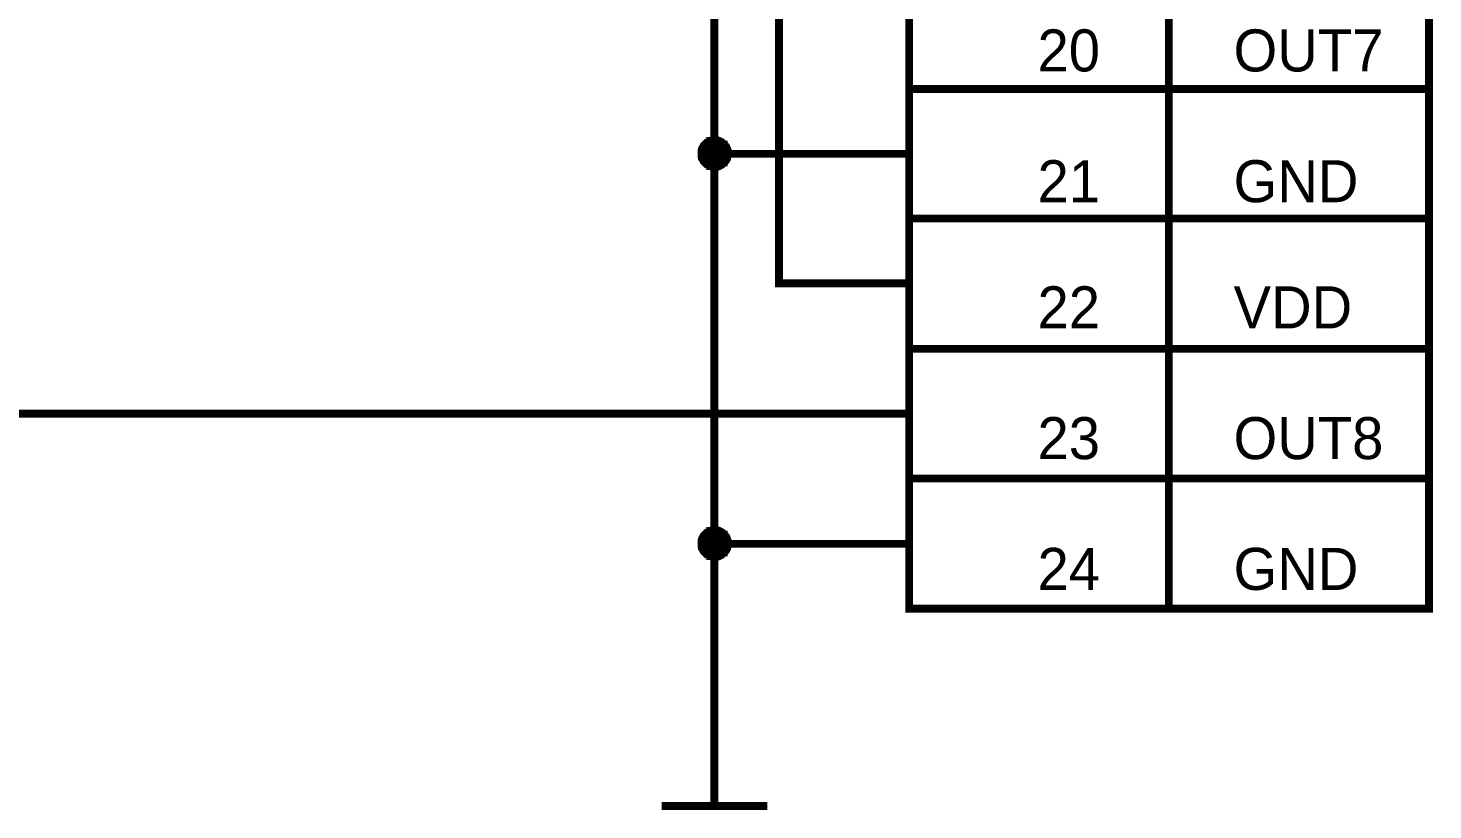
# Model space of a CAD drawing. Header units: millimetres. Extents: x 0 to 841, y 0 to 594.
# Drawn here: x 481.1 to 535.2, y 107.2 to 137.3 of the extents above; entities that cross this region are included whole.
import ezdxf

# ---------------------------------------------------------------- set-up
doc = ezdxf.new("R2010")
doc.units = ezdxf.units.MM
doc.layers.add('Sheet', color=255, linetype='Continuous')

msp = doc.modelspace()

# ---------------------------------------------------------------- linework, layer by layer
at = {"layer": 'Sheet', "const_width": 0.3}
msp.add_lwpolyline([(515.002, 239.999), (535.012, 239.999), (535.012, 114.991), (515.002, 114.991), (515.002, 239.999)], close=True, dxfattribs=at)
at = {"layer": 'Sheet'}
for points, const_width in [([(524.996, 239.999), (524.996, 114.991)], 0.3), ([(405.004, 154.991), (400.018, 154.991), (400.018, 122.492), (512.51, 122.492)], 0.3), ([(512.51, 147.489), (507.502, 147.489), (507.502, 132.487)], 0.3), ([(512.51, 127.501), (509.994, 127.501), (509.994, 142.481)], 0.3), ([(515.002, 134.98), (535.012, 134.98)], 0.3), ([(507.007, 132.487), (507.007, 132.509), (507.007, 132.532), (507.007, 132.576), (507.007, 132.599), (507.03, 132.621), (507.03, 132.644), (507.03, 132.666), (507.052, 132.689), (507.052, 132.711), (507.075, 132.734), (507.075, 132.756), (507.097, 132.779), (507.097, 132.801), (507.12, 132.824), (507.142, 132.846), (507.142, 132.846), (507.165, 132.868), (507.187, 132.891), (507.21, 132.913), (507.232, 132.913), (507.255, 132.936), (507.277, 132.936), (507.299, 132.958), (507.322, 132.958), (507.322, 132.981), (507.367, 132.981), (507.389, 132.981), (507.412, 133.003), (507.434, 133.003), (507.457, 133.003), (507.479, 133.003), (507.502, 133.003)], 0.3), ([(507.007, 132.487), (507.007, 132.509), (507.007, 132.532), (507.007, 132.576), (507.007, 132.599), (507.03, 132.621), (507.03, 132.644), (507.03, 132.666), (507.052, 132.689), (507.052, 132.711), (507.075, 132.734), (507.075, 132.756), (507.097, 132.779), (507.097, 132.801), (507.12, 132.824), (507.142, 132.846), (507.142, 132.846), (507.165, 132.868), (507.187, 132.891), (507.21, 132.913), (507.232, 132.913), (507.255, 132.936), (507.277, 132.936), (507.299, 132.958), (507.322, 132.958), (507.322, 132.981), (507.367, 132.981), (507.389, 132.981), (507.412, 133.003), (507.434, 133.003), (507.457, 133.003), (507.479, 133.003), (507.502, 133.003)], 0.3), ([(507.007, 132.487), (507.007, 132.509), (507.007, 132.532), (507.007, 132.576), (507.007, 132.599), (507.03, 132.621), (507.03, 132.644), (507.03, 132.666), (507.052, 132.689), (507.052, 132.711), (507.075, 132.734), (507.075, 132.756), (507.097, 132.779), (507.097, 132.801), (507.12, 132.824), (507.142, 132.846), (507.142, 132.846), (507.165, 132.868), (507.187, 132.891), (507.21, 132.913), (507.232, 132.913), (507.255, 132.936), (507.277, 132.936), (507.299, 132.958), (507.322, 132.958), (507.322, 132.981), (507.367, 132.981), (507.389, 132.981), (507.412, 133.003), (507.434, 133.003), (507.457, 133.003), (507.479, 133.003), (507.502, 133.003)], 0.3), ([(507.007, 132.487), (507.007, 132.509), (507.007, 132.532), (507.007, 132.576), (507.007, 132.599), (507.03, 132.621), (507.03, 132.644), (507.03, 132.666), (507.052, 132.689), (507.052, 132.711), (507.075, 132.734), (507.075, 132.756), (507.097, 132.779), (507.097, 132.801), (507.12, 132.824), (507.142, 132.846), (507.142, 132.846), (507.165, 132.868), (507.187, 132.891), (507.21, 132.913), (507.232, 132.913), (507.255, 132.936), (507.277, 132.936), (507.299, 132.958), (507.322, 132.958), (507.322, 132.981), (507.367, 132.981), (507.389, 132.981), (507.412, 133.003), (507.434, 133.003), (507.457, 133.003), (507.479, 133.003), (507.502, 133.003)], 0.3), ([(507.007, 132.487), (507.007, 132.509), (507.007, 132.532), (507.007, 132.576), (507.007, 132.599), (507.03, 132.621), (507.03, 132.644), (507.03, 132.666), (507.052, 132.689), (507.052, 132.711), (507.075, 132.734), (507.075, 132.756), (507.097, 132.779), (507.097, 132.801), (507.12, 132.824), (507.142, 132.846), (507.142, 132.846), (507.165, 132.868), (507.187, 132.891), (507.21, 132.913), (507.232, 132.913), (507.255, 132.936), (507.277, 132.936), (507.299, 132.958), (507.322, 132.958), (507.322, 132.981), (507.367, 132.981), (507.389, 132.981), (507.412, 133.003), (507.434, 133.003), (507.457, 133.003), (507.479, 133.003), (507.502, 133.003)], 0.0991), ([(507.007, 132.487), (507.007, 132.509), (507.007, 132.532), (507.007, 132.576), (507.007, 132.599), (507.03, 132.621), (507.03, 132.644), (507.03, 132.666), (507.052, 132.689), (507.052, 132.711), (507.075, 132.734), (507.075, 132.756), (507.097, 132.779), (507.097, 132.801), (507.12, 132.824), (507.142, 132.846), (507.142, 132.846), (507.165, 132.868), (507.187, 132.891), (507.21, 132.913), (507.232, 132.913), (507.255, 132.936), (507.277, 132.936), (507.299, 132.958), (507.322, 132.958), (507.322, 132.981), (507.367, 132.981), (507.389, 132.981), (507.412, 133.003), (507.434, 133.003), (507.457, 133.003), (507.479, 133.003), (507.502, 133.003)], 0.0991), ([(507.007, 132.487), (507.007, 132.509), (507.007, 132.532), (507.007, 132.576), (507.007, 132.599), (507.03, 132.621), (507.03, 132.644), (507.03, 132.666), (507.052, 132.689), (507.052, 132.711), (507.075, 132.734), (507.075, 132.756), (507.097, 132.779), (507.097, 132.801), (507.12, 132.824), (507.142, 132.846), (507.142, 132.846), (507.165, 132.868), (507.187, 132.891), (507.21, 132.913), (507.232, 132.913), (507.255, 132.936), (507.277, 132.936), (507.299, 132.958), (507.322, 132.958), (507.322, 132.981), (507.367, 132.981), (507.389, 132.981), (507.412, 133.003), (507.434, 133.003), (507.457, 133.003), (507.479, 133.003), (507.502, 133.003)], 0.0991), ([(507.007, 132.487), (507.007, 132.509), (507.007, 132.532), (507.007, 132.576), (507.007, 132.599), (507.03, 132.621), (507.03, 132.644), (507.03, 132.666), (507.052, 132.689), (507.052, 132.711), (507.075, 132.734), (507.075, 132.756), (507.097, 132.779), (507.097, 132.801), (507.12, 132.824), (507.142, 132.846), (507.142, 132.846), (507.165, 132.868), (507.187, 132.891), (507.21, 132.913), (507.232, 132.913), (507.255, 132.936), (507.277, 132.936), (507.299, 132.958), (507.322, 132.958), (507.322, 132.981), (507.367, 132.981), (507.389, 132.981), (507.412, 133.003), (507.434, 133.003), (507.457, 133.003), (507.479, 133.003), (507.502, 133.003)], 0.0991), ([(507.502, 133.003), (507.502, 133.003)], 0.3), ([(507.502, 133.003), (507.524, 133.003), (507.546, 133.003), (507.591, 133.003), (507.614, 133.003), (507.636, 132.981), (507.659, 132.981), (507.681, 132.981), (507.704, 132.958), (507.726, 132.958), (507.749, 132.936), (507.771, 132.936), (507.794, 132.913), (507.816, 132.913), (507.838, 132.891), (507.861, 132.868), (507.861, 132.846), (507.883, 132.846), (507.906, 132.824), (507.928, 132.801), (507.928, 132.779), (507.951, 132.756), (507.951, 132.734), (507.973, 132.711), (507.973, 132.689), (507.996, 132.666), (507.996, 132.644), (507.996, 132.621), (508.018, 132.599), (508.018, 132.576), (508.018, 132.532), (508.018, 132.509), (508.018, 132.487)], 0.3), ([(507.502, 133.003), (507.502, 133.003)], 0.3), ([(507.502, 133.003), (507.524, 133.003), (507.546, 133.003), (507.591, 133.003), (507.614, 133.003), (507.636, 132.981), (507.659, 132.981), (507.681, 132.981), (507.704, 132.958), (507.726, 132.958), (507.749, 132.936), (507.771, 132.936), (507.794, 132.913), (507.816, 132.913), (507.838, 132.891), (507.861, 132.868), (507.861, 132.846), (507.883, 132.846), (507.906, 132.824), (507.928, 132.801), (507.928, 132.779), (507.951, 132.756), (507.951, 132.734), (507.973, 132.711), (507.973, 132.689), (507.996, 132.666), (507.996, 132.644), (507.996, 132.621), (508.018, 132.599), (508.018, 132.576), (508.018, 132.532), (508.018, 132.509), (508.018, 132.487)], 0.3), ([(507.502, 133.003), (507.502, 133.003)], 0.3), ([(507.502, 133.003), (507.524, 133.003), (507.546, 133.003), (507.591, 133.003), (507.614, 133.003), (507.636, 132.981), (507.659, 132.981), (507.681, 132.981), (507.704, 132.958), (507.726, 132.958), (507.749, 132.936), (507.771, 132.936), (507.794, 132.913), (507.816, 132.913), (507.838, 132.891), (507.861, 132.868), (507.861, 132.846), (507.883, 132.846), (507.906, 132.824), (507.928, 132.801), (507.928, 132.779), (507.951, 132.756), (507.951, 132.734), (507.973, 132.711), (507.973, 132.689), (507.996, 132.666), (507.996, 132.644), (507.996, 132.621), (508.018, 132.599), (508.018, 132.576), (508.018, 132.532), (508.018, 132.509), (508.018, 132.487)], 0.3), ([(507.502, 133.003), (507.502, 133.003)], 0.3), ([(507.502, 133.003), (507.524, 133.003), (507.546, 133.003), (507.591, 133.003), (507.614, 133.003), (507.636, 132.981), (507.659, 132.981), (507.681, 132.981), (507.704, 132.958), (507.726, 132.958), (507.749, 132.936), (507.771, 132.936), (507.794, 132.913), (507.816, 132.913), (507.838, 132.891), (507.861, 132.868), (507.861, 132.846), (507.883, 132.846), (507.906, 132.824), (507.928, 132.801), (507.928, 132.779), (507.951, 132.756), (507.951, 132.734), (507.973, 132.711), (507.973, 132.689), (507.996, 132.666), (507.996, 132.644), (507.996, 132.621), (508.018, 132.599), (508.018, 132.576), (508.018, 132.532), (508.018, 132.509), (508.018, 132.487)], 0.3), ([(507.502, 133.003), (507.502, 133.003)], 0.0991), ([(507.502, 133.003), (507.524, 133.003), (507.546, 133.003), (507.591, 133.003), (507.614, 133.003), (507.636, 132.981), (507.659, 132.981), (507.681, 132.981), (507.704, 132.958), (507.726, 132.958), (507.749, 132.936), (507.771, 132.936), (507.794, 132.913), (507.816, 132.913), (507.838, 132.891), (507.861, 132.868), (507.861, 132.846), (507.883, 132.846), (507.906, 132.824), (507.928, 132.801), (507.928, 132.779), (507.951, 132.756), (507.951, 132.734), (507.973, 132.711), (507.973, 132.689), (507.996, 132.666), (507.996, 132.644), (507.996, 132.621), (508.018, 132.599), (508.018, 132.576), (508.018, 132.532), (508.018, 132.509), (508.018, 132.487)], 0.0991), ([(507.502, 133.003), (507.502, 133.003)], 0.0991), ([(507.502, 133.003), (507.524, 133.003), (507.546, 133.003), (507.591, 133.003), (507.614, 133.003), (507.636, 132.981), (507.659, 132.981), (507.681, 132.981), (507.704, 132.958), (507.726, 132.958), (507.749, 132.936), (507.771, 132.936), (507.794, 132.913), (507.816, 132.913), (507.838, 132.891), (507.861, 132.868), (507.861, 132.846), (507.883, 132.846), (507.906, 132.824), (507.928, 132.801), (507.928, 132.779), (507.951, 132.756), (507.951, 132.734), (507.973, 132.711), (507.973, 132.689), (507.996, 132.666), (507.996, 132.644), (507.996, 132.621), (508.018, 132.599), (508.018, 132.576), (508.018, 132.532), (508.018, 132.509), (508.018, 132.487)], 0.0991), ([(507.502, 133.003), (507.502, 133.003)], 0.0991), ([(507.502, 133.003), (507.524, 133.003), (507.546, 133.003), (507.591, 133.003), (507.614, 133.003), (507.636, 132.981), (507.659, 132.981), (507.681, 132.981), (507.704, 132.958), (507.726, 132.958), (507.749, 132.936), (507.771, 132.936), (507.794, 132.913), (507.816, 132.913), (507.838, 132.891), (507.861, 132.868), (507.861, 132.846), (507.883, 132.846), (507.906, 132.824), (507.928, 132.801), (507.928, 132.779), (507.951, 132.756), (507.951, 132.734), (507.973, 132.711), (507.973, 132.689), (507.996, 132.666), (507.996, 132.644), (507.996, 132.621), (508.018, 132.599), (508.018, 132.576), (508.018, 132.532), (508.018, 132.509), (508.018, 132.487)], 0.0991), ([(507.502, 133.003), (507.502, 133.003)], 0.0991), ([(507.502, 133.003), (507.524, 133.003), (507.546, 133.003), (507.591, 133.003), (507.614, 133.003), (507.636, 132.981), (507.659, 132.981), (507.681, 132.981), (507.704, 132.958), (507.726, 132.958), (507.749, 132.936), (507.771, 132.936), (507.794, 132.913), (507.816, 132.913), (507.838, 132.891), (507.861, 132.868), (507.861, 132.846), (507.883, 132.846), (507.906, 132.824), (507.928, 132.801), (507.928, 132.779), (507.951, 132.756), (507.951, 132.734), (507.973, 132.711), (507.973, 132.689), (507.996, 132.666), (507.996, 132.644), (507.996, 132.621), (508.018, 132.599), (508.018, 132.576), (508.018, 132.532), (508.018, 132.509), (508.018, 132.487)], 0.0991), ([(507.502, 131.993), (507.479, 131.993), (507.457, 131.993), (507.434, 131.993), (507.412, 131.993), (507.389, 132.015), (507.367, 132.015), (507.322, 132.015), (507.322, 132.037), (507.299, 132.037), (507.277, 132.06), (507.255, 132.06), (507.232, 132.082), (507.21, 132.082), (507.187, 132.105), (507.165, 132.127), (507.142, 132.15), (507.142, 132.15), (507.12, 132.172), (507.097, 132.195), (507.097, 132.217), (507.075, 132.24), (507.075, 132.262), (507.052, 132.284), (507.052, 132.284), (507.03, 132.307), (507.03, 132.352), (507.03, 132.374), (507.007, 132.397), (507.007, 132.419), (507.007, 132.442), (507.007, 132.464), (507.007, 132.487)], 0.3), ([(507.007, 132.487), (507.007, 132.487)], 0.3), ([(507.502, 131.993), (507.479, 131.993), (507.457, 131.993), (507.434, 131.993), (507.412, 131.993), (507.389, 132.015), (507.367, 132.015), (507.322, 132.015), (507.322, 132.037), (507.299, 132.037), (507.277, 132.06), (507.255, 132.06), (507.232, 132.082), (507.21, 132.082), (507.187, 132.105), (507.165, 132.127), (507.142, 132.15), (507.142, 132.15), (507.12, 132.172), (507.097, 132.195), (507.097, 132.217), (507.075, 132.24), (507.075, 132.262), (507.052, 132.284), (507.052, 132.284), (507.03, 132.307), (507.03, 132.352), (507.03, 132.374), (507.007, 132.397), (507.007, 132.419), (507.007, 132.442), (507.007, 132.464), (507.007, 132.487)], 0.3), ([(507.007, 132.487), (507.007, 132.487)], 0.3), ([(507.502, 131.993), (507.479, 131.993), (507.457, 131.993), (507.434, 131.993), (507.412, 131.993), (507.389, 132.015), (507.367, 132.015), (507.322, 132.015), (507.322, 132.037), (507.299, 132.037), (507.277, 132.06), (507.255, 132.06), (507.232, 132.082), (507.21, 132.082), (507.187, 132.105), (507.165, 132.127), (507.142, 132.15), (507.142, 132.15), (507.12, 132.172), (507.097, 132.195), (507.097, 132.217), (507.075, 132.24), (507.075, 132.262), (507.052, 132.284), (507.052, 132.284), (507.03, 132.307), (507.03, 132.352), (507.03, 132.374), (507.007, 132.397), (507.007, 132.419), (507.007, 132.442), (507.007, 132.464), (507.007, 132.487)], 0.3), ([(507.007, 132.487), (507.007, 132.487)], 0.3), ([(507.502, 131.993), (507.479, 131.993), (507.457, 131.993), (507.434, 131.993), (507.412, 131.993), (507.389, 132.015), (507.367, 132.015), (507.322, 132.015), (507.322, 132.037), (507.299, 132.037), (507.277, 132.06), (507.255, 132.06), (507.232, 132.082), (507.21, 132.082), (507.187, 132.105), (507.165, 132.127), (507.142, 132.15), (507.142, 132.15), (507.12, 132.172), (507.097, 132.195), (507.097, 132.217), (507.075, 132.24), (507.075, 132.262), (507.052, 132.284), (507.052, 132.284), (507.03, 132.307), (507.03, 132.352), (507.03, 132.374), (507.007, 132.397), (507.007, 132.419), (507.007, 132.442), (507.007, 132.464), (507.007, 132.487)], 0.3), ([(507.007, 132.487), (507.007, 132.487)], 0.3), ([(507.502, 131.993), (507.479, 131.993), (507.457, 131.993), (507.434, 131.993), (507.412, 131.993), (507.389, 132.015), (507.367, 132.015), (507.322, 132.015), (507.322, 132.037), (507.299, 132.037), (507.277, 132.06), (507.255, 132.06), (507.232, 132.082), (507.21, 132.082), (507.187, 132.105), (507.165, 132.127), (507.142, 132.15), (507.142, 132.15), (507.12, 132.172), (507.097, 132.195), (507.097, 132.217), (507.075, 132.24), (507.075, 132.262), (507.052, 132.284), (507.052, 132.284), (507.03, 132.307), (507.03, 132.352), (507.03, 132.374), (507.007, 132.397), (507.007, 132.419), (507.007, 132.442), (507.007, 132.464), (507.007, 132.487)], 0.0991), ([(507.007, 132.487), (507.007, 132.487)], 0.0991), ([(507.502, 131.993), (507.479, 131.993), (507.457, 131.993), (507.434, 131.993), (507.412, 131.993), (507.389, 132.015), (507.367, 132.015), (507.322, 132.015), (507.322, 132.037), (507.299, 132.037), (507.277, 132.06), (507.255, 132.06), (507.232, 132.082), (507.21, 132.082), (507.187, 132.105), (507.165, 132.127), (507.142, 132.15), (507.142, 132.15), (507.12, 132.172), (507.097, 132.195), (507.097, 132.217), (507.075, 132.24), (507.075, 132.262), (507.052, 132.284), (507.052, 132.284), (507.03, 132.307), (507.03, 132.352), (507.03, 132.374), (507.007, 132.397), (507.007, 132.419), (507.007, 132.442), (507.007, 132.464), (507.007, 132.487)], 0.0991), ([(507.007, 132.487), (507.007, 132.487)], 0.0991), ([(507.502, 131.993), (507.479, 131.993), (507.457, 131.993), (507.434, 131.993), (507.412, 131.993), (507.389, 132.015), (507.367, 132.015), (507.322, 132.015), (507.322, 132.037), (507.299, 132.037), (507.277, 132.06), (507.255, 132.06), (507.232, 132.082), (507.21, 132.082), (507.187, 132.105), (507.165, 132.127), (507.142, 132.15), (507.142, 132.15), (507.12, 132.172), (507.097, 132.195), (507.097, 132.217), (507.075, 132.24), (507.075, 132.262), (507.052, 132.284), (507.052, 132.284), (507.03, 132.307), (507.03, 132.352), (507.03, 132.374), (507.007, 132.397), (507.007, 132.419), (507.007, 132.442), (507.007, 132.464), (507.007, 132.487)], 0.0991), ([(507.007, 132.487), (507.007, 132.487)], 0.0991), ([(507.502, 131.993), (507.479, 131.993), (507.457, 131.993), (507.434, 131.993), (507.412, 131.993), (507.389, 132.015), (507.367, 132.015), (507.322, 132.015), (507.322, 132.037), (507.299, 132.037), (507.277, 132.06), (507.255, 132.06), (507.232, 132.082), (507.21, 132.082), (507.187, 132.105), (507.165, 132.127), (507.142, 132.15), (507.142, 132.15), (507.12, 132.172), (507.097, 132.195), (507.097, 132.217), (507.075, 132.24), (507.075, 132.262), (507.052, 132.284), (507.052, 132.284), (507.03, 132.307), (507.03, 132.352), (507.03, 132.374), (507.007, 132.397), (507.007, 132.419), (507.007, 132.442), (507.007, 132.464), (507.007, 132.487)], 0.0991), ([(507.007, 132.487), (507.007, 132.487)], 0.0991), ([(508.018, 132.487), (508.018, 132.464), (508.018, 132.442), (508.018, 132.419), (508.018, 132.397), (507.996, 132.374), (507.996, 132.352), (507.996, 132.307), (507.973, 132.284), (507.973, 132.284), (507.951, 132.262), (507.951, 132.24), (507.928, 132.217), (507.928, 132.195), (507.906, 132.172), (507.883, 132.15), (507.861, 132.15), (507.861, 132.127), (507.838, 132.105), (507.816, 132.082), (507.794, 132.082), (507.771, 132.06), (507.749, 132.06), (507.726, 132.037), (507.704, 132.037), (507.681, 132.015), (507.659, 132.015), (507.636, 132.015), (507.614, 131.993), (507.591, 131.993), (507.546, 131.993), (507.524, 131.993), (507.502, 131.993)], 0.3), ([(512.51, 132.487), (507.502, 132.487), (507.502, 117.484), (507.502, 112.498)], 0.3), ([(508.018, 132.487), (508.018, 132.464), (508.018, 132.442), (508.018, 132.419), (508.018, 132.397), (507.996, 132.374), (507.996, 132.352), (507.996, 132.307), (507.973, 132.284), (507.973, 132.284), (507.951, 132.262), (507.951, 132.24), (507.928, 132.217), (507.928, 132.195), (507.906, 132.172), (507.883, 132.15), (507.861, 132.15), (507.861, 132.127), (507.838, 132.105), (507.816, 132.082), (507.794, 132.082), (507.771, 132.06), (507.749, 132.06), (507.726, 132.037), (507.704, 132.037), (507.681, 132.015), (507.659, 132.015), (507.636, 132.015), (507.614, 131.993), (507.591, 131.993), (507.546, 131.993), (507.524, 131.993), (507.502, 131.993)], 0.3), ([(508.018, 132.487), (508.018, 132.464), (508.018, 132.442), (508.018, 132.419), (508.018, 132.397), (507.996, 132.374), (507.996, 132.352), (507.996, 132.307), (507.973, 132.284), (507.973, 132.284), (507.951, 132.262), (507.951, 132.24), (507.928, 132.217), (507.928, 132.195), (507.906, 132.172), (507.883, 132.15), (507.861, 132.15), (507.861, 132.127), (507.838, 132.105), (507.816, 132.082), (507.794, 132.082), (507.771, 132.06), (507.749, 132.06), (507.726, 132.037), (507.704, 132.037), (507.681, 132.015), (507.659, 132.015), (507.636, 132.015), (507.614, 131.993), (507.591, 131.993), (507.546, 131.993), (507.524, 131.993), (507.502, 131.993)], 0.3), ([(508.018, 132.487), (508.018, 132.464), (508.018, 132.442), (508.018, 132.419), (508.018, 132.397), (507.996, 132.374), (507.996, 132.352), (507.996, 132.307), (507.973, 132.284), (507.973, 132.284), (507.951, 132.262), (507.951, 132.24), (507.928, 132.217), (507.928, 132.195), (507.906, 132.172), (507.883, 132.15), (507.861, 132.15), (507.861, 132.127), (507.838, 132.105), (507.816, 132.082), (507.794, 132.082), (507.771, 132.06), (507.749, 132.06), (507.726, 132.037), (507.704, 132.037), (507.681, 132.015), (507.659, 132.015), (507.636, 132.015), (507.614, 131.993), (507.591, 131.993), (507.546, 131.993), (507.524, 131.993), (507.502, 131.993)], 0.3), ([(508.018, 132.487), (508.018, 132.464), (508.018, 132.442), (508.018, 132.419), (508.018, 132.397), (507.996, 132.374), (507.996, 132.352), (507.996, 132.307), (507.973, 132.284), (507.973, 132.284), (507.951, 132.262), (507.951, 132.24), (507.928, 132.217), (507.928, 132.195), (507.906, 132.172), (507.883, 132.15), (507.861, 132.15), (507.861, 132.127), (507.838, 132.105), (507.816, 132.082), (507.794, 132.082), (507.771, 132.06), (507.749, 132.06), (507.726, 132.037), (507.704, 132.037), (507.681, 132.015), (507.659, 132.015), (507.636, 132.015), (507.614, 131.993), (507.591, 131.993), (507.546, 131.993), (507.524, 131.993), (507.502, 131.993)], 0.0991), ([(508.018, 132.487), (508.018, 132.464), (508.018, 132.442), (508.018, 132.419), (508.018, 132.397), (507.996, 132.374), (507.996, 132.352), (507.996, 132.307), (507.973, 132.284), (507.973, 132.284), (507.951, 132.262), (507.951, 132.24), (507.928, 132.217), (507.928, 132.195), (507.906, 132.172), (507.883, 132.15), (507.861, 132.15), (507.861, 132.127), (507.838, 132.105), (507.816, 132.082), (507.794, 132.082), (507.771, 132.06), (507.749, 132.06), (507.726, 132.037), (507.704, 132.037), (507.681, 132.015), (507.659, 132.015), (507.636, 132.015), (507.614, 131.993), (507.591, 131.993), (507.546, 131.993), (507.524, 131.993), (507.502, 131.993)], 0.0991), ([(508.018, 132.487), (508.018, 132.464), (508.018, 132.442), (508.018, 132.419), (508.018, 132.397), (507.996, 132.374), (507.996, 132.352), (507.996, 132.307), (507.973, 132.284), (507.973, 132.284), (507.951, 132.262), (507.951, 132.24), (507.928, 132.217), (507.928, 132.195), (507.906, 132.172), (507.883, 132.15), (507.861, 132.15), (507.861, 132.127), (507.838, 132.105), (507.816, 132.082), (507.794, 132.082), (507.771, 132.06), (507.749, 132.06), (507.726, 132.037), (507.704, 132.037), (507.681, 132.015), (507.659, 132.015), (507.636, 132.015), (507.614, 131.993), (507.591, 131.993), (507.546, 131.993), (507.524, 131.993), (507.502, 131.993)], 0.0991), ([(508.018, 132.487), (508.018, 132.464), (508.018, 132.442), (508.018, 132.419), (508.018, 132.397), (507.996, 132.374), (507.996, 132.352), (507.996, 132.307), (507.973, 132.284), (507.973, 132.284), (507.951, 132.262), (507.951, 132.24), (507.928, 132.217), (507.928, 132.195), (507.906, 132.172), (507.883, 132.15), (507.861, 132.15), (507.861, 132.127), (507.838, 132.105), (507.816, 132.082), (507.794, 132.082), (507.771, 132.06), (507.749, 132.06), (507.726, 132.037), (507.704, 132.037), (507.681, 132.015), (507.659, 132.015), (507.636, 132.015), (507.614, 131.993), (507.591, 131.993), (507.546, 131.993), (507.524, 131.993), (507.502, 131.993)], 0.0991), ([(508.018, 132.487), (508.018, 132.487), (508.018, 132.487), (508.018, 132.487), (508.018, 132.487), (508.018, 132.487), (508.018, 132.487), (508.018, 132.487), (508.018, 132.487), (508.018, 132.487), (508.018, 132.487), (508.018, 132.487), (508.018, 132.487), (508.018, 132.487), (508.018, 132.487), (508.018, 132.487), (508.018, 132.487), (508.018, 132.487), (508.018, 132.487), (508.018, 132.487), (508.018, 132.487), (508.018, 132.487), (508.018, 132.487), (508.018, 132.487), (508.018, 132.487), (508.018, 132.487), (508.018, 132.487), (508.018, 132.487), (508.018, 132.487), (508.018, 132.487), (508.018, 132.487), (508.018, 132.487), (508.018, 132.487)], 0.3), ([(508.018, 132.487), (508.018, 132.487)], 0.3), ([(508.018, 132.487), (508.018, 132.487), (508.018, 132.487), (508.018, 132.487), (508.018, 132.487), (508.018, 132.487), (508.018, 132.487), (508.018, 132.487), (508.018, 132.487), (508.018, 132.487), (508.018, 132.487), (508.018, 132.487), (508.018, 132.487), (508.018, 132.487), (508.018, 132.487), (508.018, 132.487), (508.018, 132.487), (508.018, 132.487), (508.018, 132.487), (508.018, 132.487), (508.018, 132.487), (508.018, 132.487), (508.018, 132.487), (508.018, 132.487), (508.018, 132.487), (508.018, 132.487), (508.018, 132.487), (508.018, 132.487), (508.018, 132.487), (508.018, 132.487), (508.018, 132.487), (508.018, 132.487), (508.018, 132.487)], 0.3), ([(508.018, 132.487), (508.018, 132.487)], 0.3), ([(508.018, 132.487), (508.018, 132.487), (508.018, 132.487), (508.018, 132.487), (508.018, 132.487), (508.018, 132.487), (508.018, 132.487), (508.018, 132.487), (508.018, 132.487), (508.018, 132.487), (508.018, 132.487), (508.018, 132.487), (508.018, 132.487), (508.018, 132.487), (508.018, 132.487), (508.018, 132.487), (508.018, 132.487), (508.018, 132.487), (508.018, 132.487), (508.018, 132.487), (508.018, 132.487), (508.018, 132.487), (508.018, 132.487), (508.018, 132.487), (508.018, 132.487), (508.018, 132.487), (508.018, 132.487), (508.018, 132.487), (508.018, 132.487), (508.018, 132.487), (508.018, 132.487), (508.018, 132.487), (508.018, 132.487)], 0.3), ([(508.018, 132.487), (508.018, 132.487)], 0.3), ([(508.018, 132.487), (508.018, 132.487), (508.018, 132.487), (508.018, 132.487), (508.018, 132.487), (508.018, 132.487), (508.018, 132.487), (508.018, 132.487), (508.018, 132.487), (508.018, 132.487), (508.018, 132.487), (508.018, 132.487), (508.018, 132.487), (508.018, 132.487), (508.018, 132.487), (508.018, 132.487), (508.018, 132.487), (508.018, 132.487), (508.018, 132.487), (508.018, 132.487), (508.018, 132.487), (508.018, 132.487), (508.018, 132.487), (508.018, 132.487), (508.018, 132.487), (508.018, 132.487), (508.018, 132.487), (508.018, 132.487), (508.018, 132.487), (508.018, 132.487), (508.018, 132.487), (508.018, 132.487), (508.018, 132.487)], 0.3), ([(508.018, 132.487), (508.018, 132.487)], 0.3), ([(508.018, 132.487), (508.018, 132.487), (508.018, 132.487), (508.018, 132.487), (508.018, 132.487), (508.018, 132.487), (508.018, 132.487), (508.018, 132.487), (508.018, 132.487), (508.018, 132.487), (508.018, 132.487), (508.018, 132.487), (508.018, 132.487), (508.018, 132.487), (508.018, 132.487), (508.018, 132.487), (508.018, 132.487), (508.018, 132.487), (508.018, 132.487), (508.018, 132.487), (508.018, 132.487), (508.018, 132.487), (508.018, 132.487), (508.018, 132.487), (508.018, 132.487), (508.018, 132.487), (508.018, 132.487), (508.018, 132.487), (508.018, 132.487), (508.018, 132.487), (508.018, 132.487), (508.018, 132.487), (508.018, 132.487)], 0.0991), ([(508.018, 132.487), (508.018, 132.487)], 0.0991), ([(508.018, 132.487), (508.018, 132.487), (508.018, 132.487), (508.018, 132.487), (508.018, 132.487), (508.018, 132.487), (508.018, 132.487), (508.018, 132.487), (508.018, 132.487), (508.018, 132.487), (508.018, 132.487), (508.018, 132.487), (508.018, 132.487), (508.018, 132.487), (508.018, 132.487), (508.018, 132.487), (508.018, 132.487), (508.018, 132.487), (508.018, 132.487), (508.018, 132.487), (508.018, 132.487), (508.018, 132.487), (508.018, 132.487), (508.018, 132.487), (508.018, 132.487), (508.018, 132.487), (508.018, 132.487), (508.018, 132.487), (508.018, 132.487), (508.018, 132.487), (508.018, 132.487), (508.018, 132.487), (508.018, 132.487)], 0.0991), ([(508.018, 132.487), (508.018, 132.487)], 0.0991), ([(508.018, 132.487), (508.018, 132.487), (508.018, 132.487), (508.018, 132.487), (508.018, 132.487), (508.018, 132.487), (508.018, 132.487), (508.018, 132.487), (508.018, 132.487), (508.018, 132.487), (508.018, 132.487), (508.018, 132.487), (508.018, 132.487), (508.018, 132.487), (508.018, 132.487), (508.018, 132.487), (508.018, 132.487), (508.018, 132.487), (508.018, 132.487), (508.018, 132.487), (508.018, 132.487), (508.018, 132.487), (508.018, 132.487), (508.018, 132.487), (508.018, 132.487), (508.018, 132.487), (508.018, 132.487), (508.018, 132.487), (508.018, 132.487), (508.018, 132.487), (508.018, 132.487), (508.018, 132.487), (508.018, 132.487)], 0.0991), ([(508.018, 132.487), (508.018, 132.487)], 0.0991), ([(508.018, 132.487), (508.018, 132.487), (508.018, 132.487), (508.018, 132.487), (508.018, 132.487), (508.018, 132.487), (508.018, 132.487), (508.018, 132.487), (508.018, 132.487), (508.018, 132.487), (508.018, 132.487), (508.018, 132.487), (508.018, 132.487), (508.018, 132.487), (508.018, 132.487), (508.018, 132.487), (508.018, 132.487), (508.018, 132.487), (508.018, 132.487), (508.018, 132.487), (508.018, 132.487), (508.018, 132.487), (508.018, 132.487), (508.018, 132.487), (508.018, 132.487), (508.018, 132.487), (508.018, 132.487), (508.018, 132.487), (508.018, 132.487), (508.018, 132.487), (508.018, 132.487), (508.018, 132.487), (508.018, 132.487)], 0.0991), ([(508.018, 132.487), (508.018, 132.487)], 0.0991), ([(515.002, 132.487), (512.51, 132.487)], 0.3), ([(515.002, 129.994), (535.012, 129.994)], 0.3), ([(515.002, 127.501), (512.51, 127.501)], 0.3), ([(515.002, 124.985), (535.012, 124.985)], 0.3), ([(515.002, 122.492), (512.51, 122.492)], 0.3), ([(515.002, 119.999), (535.012, 119.999)], 0.3), ([(507.007, 117.484), (507.007, 117.506), (507.007, 117.529), (507.007, 117.574), (507.007, 117.596), (507.03, 117.619), (507.03, 117.641), (507.03, 117.664), (507.052, 117.686), (507.052, 117.708), (507.075, 117.731), (507.075, 117.753), (507.097, 117.776), (507.097, 117.798), (507.12, 117.821), (507.142, 117.843), (507.142, 117.843), (507.165, 117.866), (507.187, 117.888), (507.21, 117.911), (507.232, 117.911), (507.255, 117.933), (507.277, 117.933), (507.299, 117.956), (507.322, 117.956), (507.322, 117.978), (507.367, 117.978), (507.389, 117.978), (507.412, 118), (507.434, 118), (507.457, 118), (507.479, 118), (507.502, 118)], 0.3), ([(507.007, 117.484), (507.007, 117.506), (507.007, 117.529), (507.007, 117.574), (507.007, 117.596), (507.03, 117.619), (507.03, 117.641), (507.03, 117.664), (507.052, 117.686), (507.052, 117.708), (507.075, 117.731), (507.075, 117.753), (507.097, 117.776), (507.097, 117.798), (507.12, 117.821), (507.142, 117.843), (507.142, 117.843), (507.165, 117.866), (507.187, 117.888), (507.21, 117.911), (507.232, 117.911), (507.255, 117.933), (507.277, 117.933), (507.299, 117.956), (507.322, 117.956), (507.322, 117.978), (507.367, 117.978), (507.389, 117.978), (507.412, 118), (507.434, 118), (507.457, 118), (507.479, 118), (507.502, 118)], 0.3), ([(507.007, 117.484), (507.007, 117.506), (507.007, 117.529), (507.007, 117.574), (507.007, 117.596), (507.03, 117.619), (507.03, 117.641), (507.03, 117.664), (507.052, 117.686), (507.052, 117.708), (507.075, 117.731), (507.075, 117.753), (507.097, 117.776), (507.097, 117.798), (507.12, 117.821), (507.142, 117.843), (507.142, 117.843), (507.165, 117.866), (507.187, 117.888), (507.21, 117.911), (507.232, 117.911), (507.255, 117.933), (507.277, 117.933), (507.299, 117.956), (507.322, 117.956), (507.322, 117.978), (507.367, 117.978), (507.389, 117.978), (507.412, 118), (507.434, 118), (507.457, 118), (507.479, 118), (507.502, 118)], 0.3), ([(507.007, 117.484), (507.007, 117.506), (507.007, 117.529), (507.007, 117.574), (507.007, 117.596), (507.03, 117.619), (507.03, 117.641), (507.03, 117.664), (507.052, 117.686), (507.052, 117.708), (507.075, 117.731), (507.075, 117.753), (507.097, 117.776), (507.097, 117.798), (507.12, 117.821), (507.142, 117.843), (507.142, 117.843), (507.165, 117.866), (507.187, 117.888), (507.21, 117.911), (507.232, 117.911), (507.255, 117.933), (507.277, 117.933), (507.299, 117.956), (507.322, 117.956), (507.322, 117.978), (507.367, 117.978), (507.389, 117.978), (507.412, 118), (507.434, 118), (507.457, 118), (507.479, 118), (507.502, 118)], 0.3), ([(507.007, 117.484), (507.007, 117.506), (507.007, 117.529), (507.007, 117.574), (507.007, 117.596), (507.03, 117.619), (507.03, 117.641), (507.03, 117.664), (507.052, 117.686), (507.052, 117.708), (507.075, 117.731), (507.075, 117.753), (507.097, 117.776), (507.097, 117.798), (507.12, 117.821), (507.142, 117.843), (507.142, 117.843), (507.165, 117.866), (507.187, 117.888), (507.21, 117.911), (507.232, 117.911), (507.255, 117.933), (507.277, 117.933), (507.299, 117.956), (507.322, 117.956), (507.322, 117.978), (507.367, 117.978), (507.389, 117.978), (507.412, 118), (507.434, 118), (507.457, 118), (507.479, 118), (507.502, 118)], 0.0991), ([(507.007, 117.484), (507.007, 117.506), (507.007, 117.529), (507.007, 117.574), (507.007, 117.596), (507.03, 117.619), (507.03, 117.641), (507.03, 117.664), (507.052, 117.686), (507.052, 117.708), (507.075, 117.731), (507.075, 117.753), (507.097, 117.776), (507.097, 117.798), (507.12, 117.821), (507.142, 117.843), (507.142, 117.843), (507.165, 117.866), (507.187, 117.888), (507.21, 117.911), (507.232, 117.911), (507.255, 117.933), (507.277, 117.933), (507.299, 117.956), (507.322, 117.956), (507.322, 117.978), (507.367, 117.978), (507.389, 117.978), (507.412, 118), (507.434, 118), (507.457, 118), (507.479, 118), (507.502, 118)], 0.0991), ([(507.007, 117.484), (507.007, 117.506), (507.007, 117.529), (507.007, 117.574), (507.007, 117.596), (507.03, 117.619), (507.03, 117.641), (507.03, 117.664), (507.052, 117.686), (507.052, 117.708), (507.075, 117.731), (507.075, 117.753), (507.097, 117.776), (507.097, 117.798), (507.12, 117.821), (507.142, 117.843), (507.142, 117.843), (507.165, 117.866), (507.187, 117.888), (507.21, 117.911), (507.232, 117.911), (507.255, 117.933), (507.277, 117.933), (507.299, 117.956), (507.322, 117.956), (507.322, 117.978), (507.367, 117.978), (507.389, 117.978), (507.412, 118), (507.434, 118), (507.457, 118), (507.479, 118), (507.502, 118)], 0.0991), ([(507.007, 117.484), (507.007, 117.506), (507.007, 117.529), (507.007, 117.574), (507.007, 117.596), (507.03, 117.619), (507.03, 117.641), (507.03, 117.664), (507.052, 117.686), (507.052, 117.708), (507.075, 117.731), (507.075, 117.753), (507.097, 117.776), (507.097, 117.798), (507.12, 117.821), (507.142, 117.843), (507.142, 117.843), (507.165, 117.866), (507.187, 117.888), (507.21, 117.911), (507.232, 117.911), (507.255, 117.933), (507.277, 117.933), (507.299, 117.956), (507.322, 117.956), (507.322, 117.978), (507.367, 117.978), (507.389, 117.978), (507.412, 118), (507.434, 118), (507.457, 118), (507.479, 118), (507.502, 118)], 0.0991), ([(507.502, 118), (507.502, 118)], 0.3), ([(507.502, 118), (507.524, 118), (507.546, 118), (507.591, 118), (507.614, 118), (507.636, 117.978), (507.659, 117.978), (507.681, 117.978), (507.704, 117.956), (507.726, 117.956), (507.749, 117.933), (507.771, 117.933), (507.794, 117.911), (507.816, 117.911), (507.838, 117.888), (507.861, 117.866), (507.861, 117.843), (507.883, 117.843), (507.906, 117.821), (507.928, 117.798), (507.928, 117.776), (507.951, 117.753), (507.951, 117.731), (507.973, 117.708), (507.973, 117.686), (507.996, 117.664), (507.996, 117.641), (507.996, 117.619), (508.018, 117.596), (508.018, 117.574), (508.018, 117.529), (508.018, 117.506), (508.018, 117.484)], 0.3), ([(507.502, 118), (507.502, 118)], 0.3), ([(507.502, 118), (507.524, 118), (507.546, 118), (507.591, 118), (507.614, 118), (507.636, 117.978), (507.659, 117.978), (507.681, 117.978), (507.704, 117.956), (507.726, 117.956), (507.749, 117.933), (507.771, 117.933), (507.794, 117.911), (507.816, 117.911), (507.838, 117.888), (507.861, 117.866), (507.861, 117.843), (507.883, 117.843), (507.906, 117.821), (507.928, 117.798), (507.928, 117.776), (507.951, 117.753), (507.951, 117.731), (507.973, 117.708), (507.973, 117.686), (507.996, 117.664), (507.996, 117.641), (507.996, 117.619), (508.018, 117.596), (508.018, 117.574), (508.018, 117.529), (508.018, 117.506), (508.018, 117.484)], 0.3), ([(507.502, 118), (507.502, 118)], 0.3), ([(507.502, 118), (507.524, 118), (507.546, 118), (507.591, 118), (507.614, 118), (507.636, 117.978), (507.659, 117.978), (507.681, 117.978), (507.704, 117.956), (507.726, 117.956), (507.749, 117.933), (507.771, 117.933), (507.794, 117.911), (507.816, 117.911), (507.838, 117.888), (507.861, 117.866), (507.861, 117.843), (507.883, 117.843), (507.906, 117.821), (507.928, 117.798), (507.928, 117.776), (507.951, 117.753), (507.951, 117.731), (507.973, 117.708), (507.973, 117.686), (507.996, 117.664), (507.996, 117.641), (507.996, 117.619), (508.018, 117.596), (508.018, 117.574), (508.018, 117.529), (508.018, 117.506), (508.018, 117.484)], 0.3), ([(507.502, 118), (507.502, 118)], 0.3), ([(507.502, 118), (507.524, 118), (507.546, 118), (507.591, 118), (507.614, 118), (507.636, 117.978), (507.659, 117.978), (507.681, 117.978), (507.704, 117.956), (507.726, 117.956), (507.749, 117.933), (507.771, 117.933), (507.794, 117.911), (507.816, 117.911), (507.838, 117.888), (507.861, 117.866), (507.861, 117.843), (507.883, 117.843), (507.906, 117.821), (507.928, 117.798), (507.928, 117.776), (507.951, 117.753), (507.951, 117.731), (507.973, 117.708), (507.973, 117.686), (507.996, 117.664), (507.996, 117.641), (507.996, 117.619), (508.018, 117.596), (508.018, 117.574), (508.018, 117.529), (508.018, 117.506), (508.018, 117.484)], 0.3), ([(507.502, 118), (507.502, 118)], 0.0991), ([(507.502, 118), (507.524, 118), (507.546, 118), (507.591, 118), (507.614, 118), (507.636, 117.978), (507.659, 117.978), (507.681, 117.978), (507.704, 117.956), (507.726, 117.956), (507.749, 117.933), (507.771, 117.933), (507.794, 117.911), (507.816, 117.911), (507.838, 117.888), (507.861, 117.866), (507.861, 117.843), (507.883, 117.843), (507.906, 117.821), (507.928, 117.798), (507.928, 117.776), (507.951, 117.753), (507.951, 117.731), (507.973, 117.708), (507.973, 117.686), (507.996, 117.664), (507.996, 117.641), (507.996, 117.619), (508.018, 117.596), (508.018, 117.574), (508.018, 117.529), (508.018, 117.506), (508.018, 117.484)], 0.0991), ([(507.502, 118), (507.502, 118)], 0.0991), ([(507.502, 118), (507.524, 118), (507.546, 118), (507.591, 118), (507.614, 118), (507.636, 117.978), (507.659, 117.978), (507.681, 117.978), (507.704, 117.956), (507.726, 117.956), (507.749, 117.933), (507.771, 117.933), (507.794, 117.911), (507.816, 117.911), (507.838, 117.888), (507.861, 117.866), (507.861, 117.843), (507.883, 117.843), (507.906, 117.821), (507.928, 117.798), (507.928, 117.776), (507.951, 117.753), (507.951, 117.731), (507.973, 117.708), (507.973, 117.686), (507.996, 117.664), (507.996, 117.641), (507.996, 117.619), (508.018, 117.596), (508.018, 117.574), (508.018, 117.529), (508.018, 117.506), (508.018, 117.484)], 0.0991), ([(507.502, 118), (507.502, 118)], 0.0991), ([(507.502, 118), (507.524, 118), (507.546, 118), (507.591, 118), (507.614, 118), (507.636, 117.978), (507.659, 117.978), (507.681, 117.978), (507.704, 117.956), (507.726, 117.956), (507.749, 117.933), (507.771, 117.933), (507.794, 117.911), (507.816, 117.911), (507.838, 117.888), (507.861, 117.866), (507.861, 117.843), (507.883, 117.843), (507.906, 117.821), (507.928, 117.798), (507.928, 117.776), (507.951, 117.753), (507.951, 117.731), (507.973, 117.708), (507.973, 117.686), (507.996, 117.664), (507.996, 117.641), (507.996, 117.619), (508.018, 117.596), (508.018, 117.574), (508.018, 117.529), (508.018, 117.506), (508.018, 117.484)], 0.0991), ([(507.502, 118), (507.502, 118)], 0.0991), ([(507.502, 118), (507.524, 118), (507.546, 118), (507.591, 118), (507.614, 118), (507.636, 117.978), (507.659, 117.978), (507.681, 117.978), (507.704, 117.956), (507.726, 117.956), (507.749, 117.933), (507.771, 117.933), (507.794, 117.911), (507.816, 117.911), (507.838, 117.888), (507.861, 117.866), (507.861, 117.843), (507.883, 117.843), (507.906, 117.821), (507.928, 117.798), (507.928, 117.776), (507.951, 117.753), (507.951, 117.731), (507.973, 117.708), (507.973, 117.686), (507.996, 117.664), (507.996, 117.641), (507.996, 117.619), (508.018, 117.596), (508.018, 117.574), (508.018, 117.529), (508.018, 117.506), (508.018, 117.484)], 0.0991), ([(507.502, 116.99), (507.479, 116.99), (507.457, 116.99), (507.434, 116.99), (507.412, 116.99), (507.389, 117.012), (507.367, 117.012), (507.322, 117.012), (507.322, 117.035), (507.299, 117.035), (507.277, 117.057), (507.255, 117.057), (507.232, 117.08), (507.21, 117.08), (507.187, 117.102), (507.165, 117.125), (507.142, 117.147), (507.142, 117.147), (507.12, 117.169), (507.097, 117.192), (507.097, 117.214), (507.075, 117.237), (507.075, 117.259), (507.052, 117.282), (507.052, 117.282), (507.03, 117.304), (507.03, 117.349), (507.03, 117.372), (507.007, 117.394), (507.007, 117.417), (507.007, 117.439), (507.007, 117.461), (507.007, 117.484)], 0.3), ([(507.007, 117.484), (507.007, 117.484)], 0.3), ([(507.502, 116.99), (507.479, 116.99), (507.457, 116.99), (507.434, 116.99), (507.412, 116.99), (507.389, 117.012), (507.367, 117.012), (507.322, 117.012), (507.322, 117.035), (507.299, 117.035), (507.277, 117.057), (507.255, 117.057), (507.232, 117.08), (507.21, 117.08), (507.187, 117.102), (507.165, 117.125), (507.142, 117.147), (507.142, 117.147), (507.12, 117.169), (507.097, 117.192), (507.097, 117.214), (507.075, 117.237), (507.075, 117.259), (507.052, 117.282), (507.052, 117.282), (507.03, 117.304), (507.03, 117.349), (507.03, 117.372), (507.007, 117.394), (507.007, 117.417), (507.007, 117.439), (507.007, 117.461), (507.007, 117.484)], 0.3), ([(507.007, 117.484), (507.007, 117.484)], 0.3), ([(507.502, 116.99), (507.479, 116.99), (507.457, 116.99), (507.434, 116.99), (507.412, 116.99), (507.389, 117.012), (507.367, 117.012), (507.322, 117.012), (507.322, 117.035), (507.299, 117.035), (507.277, 117.057), (507.255, 117.057), (507.232, 117.08), (507.21, 117.08), (507.187, 117.102), (507.165, 117.125), (507.142, 117.147), (507.142, 117.147), (507.12, 117.169), (507.097, 117.192), (507.097, 117.214), (507.075, 117.237), (507.075, 117.259), (507.052, 117.282), (507.052, 117.282), (507.03, 117.304), (507.03, 117.349), (507.03, 117.372), (507.007, 117.394), (507.007, 117.417), (507.007, 117.439), (507.007, 117.461), (507.007, 117.484)], 0.3), ([(507.007, 117.484), (507.007, 117.484)], 0.3), ([(507.502, 116.99), (507.479, 116.99), (507.457, 116.99), (507.434, 116.99), (507.412, 116.99), (507.389, 117.012), (507.367, 117.012), (507.322, 117.012), (507.322, 117.035), (507.299, 117.035), (507.277, 117.057), (507.255, 117.057), (507.232, 117.08), (507.21, 117.08), (507.187, 117.102), (507.165, 117.125), (507.142, 117.147), (507.142, 117.147), (507.12, 117.169), (507.097, 117.192), (507.097, 117.214), (507.075, 117.237), (507.075, 117.259), (507.052, 117.282), (507.052, 117.282), (507.03, 117.304), (507.03, 117.349), (507.03, 117.372), (507.007, 117.394), (507.007, 117.417), (507.007, 117.439), (507.007, 117.461), (507.007, 117.484)], 0.3), ([(507.007, 117.484), (507.007, 117.484)], 0.3), ([(507.502, 116.99), (507.479, 116.99), (507.457, 116.99), (507.434, 116.99), (507.412, 116.99), (507.389, 117.012), (507.367, 117.012), (507.322, 117.012), (507.322, 117.035), (507.299, 117.035), (507.277, 117.057), (507.255, 117.057), (507.232, 117.08), (507.21, 117.08), (507.187, 117.102), (507.165, 117.125), (507.142, 117.147), (507.142, 117.147), (507.12, 117.169), (507.097, 117.192), (507.097, 117.214), (507.075, 117.237), (507.075, 117.259), (507.052, 117.282), (507.052, 117.282), (507.03, 117.304), (507.03, 117.349), (507.03, 117.372), (507.007, 117.394), (507.007, 117.417), (507.007, 117.439), (507.007, 117.461), (507.007, 117.484)], 0.0991), ([(507.007, 117.484), (507.007, 117.484)], 0.0991), ([(507.502, 116.99), (507.479, 116.99), (507.457, 116.99), (507.434, 116.99), (507.412, 116.99), (507.389, 117.012), (507.367, 117.012), (507.322, 117.012), (507.322, 117.035), (507.299, 117.035), (507.277, 117.057), (507.255, 117.057), (507.232, 117.08), (507.21, 117.08), (507.187, 117.102), (507.165, 117.125), (507.142, 117.147), (507.142, 117.147), (507.12, 117.169), (507.097, 117.192), (507.097, 117.214), (507.075, 117.237), (507.075, 117.259), (507.052, 117.282), (507.052, 117.282), (507.03, 117.304), (507.03, 117.349), (507.03, 117.372), (507.007, 117.394), (507.007, 117.417), (507.007, 117.439), (507.007, 117.461), (507.007, 117.484)], 0.0991), ([(507.007, 117.484), (507.007, 117.484)], 0.0991), ([(507.502, 116.99), (507.479, 116.99), (507.457, 116.99), (507.434, 116.99), (507.412, 116.99), (507.389, 117.012), (507.367, 117.012), (507.322, 117.012), (507.322, 117.035), (507.299, 117.035), (507.277, 117.057), (507.255, 117.057), (507.232, 117.08), (507.21, 117.08), (507.187, 117.102), (507.165, 117.125), (507.142, 117.147), (507.142, 117.147), (507.12, 117.169), (507.097, 117.192), (507.097, 117.214), (507.075, 117.237), (507.075, 117.259), (507.052, 117.282), (507.052, 117.282), (507.03, 117.304), (507.03, 117.349), (507.03, 117.372), (507.007, 117.394), (507.007, 117.417), (507.007, 117.439), (507.007, 117.461), (507.007, 117.484)], 0.0991), ([(507.007, 117.484), (507.007, 117.484)], 0.0991), ([(507.502, 116.99), (507.479, 116.99), (507.457, 116.99), (507.434, 116.99), (507.412, 116.99), (507.389, 117.012), (507.367, 117.012), (507.322, 117.012), (507.322, 117.035), (507.299, 117.035), (507.277, 117.057), (507.255, 117.057), (507.232, 117.08), (507.21, 117.08), (507.187, 117.102), (507.165, 117.125), (507.142, 117.147), (507.142, 117.147), (507.12, 117.169), (507.097, 117.192), (507.097, 117.214), (507.075, 117.237), (507.075, 117.259), (507.052, 117.282), (507.052, 117.282), (507.03, 117.304), (507.03, 117.349), (507.03, 117.372), (507.007, 117.394), (507.007, 117.417), (507.007, 117.439), (507.007, 117.461), (507.007, 117.484)], 0.0991), ([(507.007, 117.484), (507.007, 117.484)], 0.0991), ([(512.51, 117.484), (507.502, 117.484)], 0.3), ([(508.018, 117.484), (508.018, 117.461), (508.018, 117.439), (508.018, 117.417), (508.018, 117.394), (507.996, 117.372), (507.996, 117.349), (507.996, 117.304), (507.973, 117.282), (507.973, 117.282), (507.951, 117.259), (507.951, 117.237), (507.928, 117.214), (507.928, 117.192), (507.906, 117.169), (507.883, 117.147), (507.861, 117.147), (507.861, 117.125), (507.838, 117.102), (507.816, 117.08), (507.794, 117.08), (507.771, 117.057), (507.749, 117.057), (507.726, 117.035), (507.704, 117.035), (507.681, 117.012), (507.659, 117.012), (507.636, 117.012), (507.614, 116.99), (507.591, 116.99), (507.546, 116.99), (507.524, 116.99), (507.502, 116.99)], 0.3), ([(508.018, 117.484), (508.018, 117.461), (508.018, 117.439), (508.018, 117.417), (508.018, 117.394), (507.996, 117.372), (507.996, 117.349), (507.996, 117.304), (507.973, 117.282), (507.973, 117.282), (507.951, 117.259), (507.951, 117.237), (507.928, 117.214), (507.928, 117.192), (507.906, 117.169), (507.883, 117.147), (507.861, 117.147), (507.861, 117.125), (507.838, 117.102), (507.816, 117.08), (507.794, 117.08), (507.771, 117.057), (507.749, 117.057), (507.726, 117.035), (507.704, 117.035), (507.681, 117.012), (507.659, 117.012), (507.636, 117.012), (507.614, 116.99), (507.591, 116.99), (507.546, 116.99), (507.524, 116.99), (507.502, 116.99)], 0.3), ([(508.018, 117.484), (508.018, 117.461), (508.018, 117.439), (508.018, 117.417), (508.018, 117.394), (507.996, 117.372), (507.996, 117.349), (507.996, 117.304), (507.973, 117.282), (507.973, 117.282), (507.951, 117.259), (507.951, 117.237), (507.928, 117.214), (507.928, 117.192), (507.906, 117.169), (507.883, 117.147), (507.861, 117.147), (507.861, 117.125), (507.838, 117.102), (507.816, 117.08), (507.794, 117.08), (507.771, 117.057), (507.749, 117.057), (507.726, 117.035), (507.704, 117.035), (507.681, 117.012), (507.659, 117.012), (507.636, 117.012), (507.614, 116.99), (507.591, 116.99), (507.546, 116.99), (507.524, 116.99), (507.502, 116.99)], 0.3), ([(508.018, 117.484), (508.018, 117.461), (508.018, 117.439), (508.018, 117.417), (508.018, 117.394), (507.996, 117.372), (507.996, 117.349), (507.996, 117.304), (507.973, 117.282), (507.973, 117.282), (507.951, 117.259), (507.951, 117.237), (507.928, 117.214), (507.928, 117.192), (507.906, 117.169), (507.883, 117.147), (507.861, 117.147), (507.861, 117.125), (507.838, 117.102), (507.816, 117.08), (507.794, 117.08), (507.771, 117.057), (507.749, 117.057), (507.726, 117.035), (507.704, 117.035), (507.681, 117.012), (507.659, 117.012), (507.636, 117.012), (507.614, 116.99), (507.591, 116.99), (507.546, 116.99), (507.524, 116.99), (507.502, 116.99)], 0.3), ([(508.018, 117.484), (508.018, 117.461), (508.018, 117.439), (508.018, 117.417), (508.018, 117.394), (507.996, 117.372), (507.996, 117.349), (507.996, 117.304), (507.973, 117.282), (507.973, 117.282), (507.951, 117.259), (507.951, 117.237), (507.928, 117.214), (507.928, 117.192), (507.906, 117.169), (507.883, 117.147), (507.861, 117.147), (507.861, 117.125), (507.838, 117.102), (507.816, 117.08), (507.794, 117.08), (507.771, 117.057), (507.749, 117.057), (507.726, 117.035), (507.704, 117.035), (507.681, 117.012), (507.659, 117.012), (507.636, 117.012), (507.614, 116.99), (507.591, 116.99), (507.546, 116.99), (507.524, 116.99), (507.502, 116.99)], 0.0991), ([(508.018, 117.484), (508.018, 117.461), (508.018, 117.439), (508.018, 117.417), (508.018, 117.394), (507.996, 117.372), (507.996, 117.349), (507.996, 117.304), (507.973, 117.282), (507.973, 117.282), (507.951, 117.259), (507.951, 117.237), (507.928, 117.214), (507.928, 117.192), (507.906, 117.169), (507.883, 117.147), (507.861, 117.147), (507.861, 117.125), (507.838, 117.102), (507.816, 117.08), (507.794, 117.08), (507.771, 117.057), (507.749, 117.057), (507.726, 117.035), (507.704, 117.035), (507.681, 117.012), (507.659, 117.012), (507.636, 117.012), (507.614, 116.99), (507.591, 116.99), (507.546, 116.99), (507.524, 116.99), (507.502, 116.99)], 0.0991), ([(508.018, 117.484), (508.018, 117.461), (508.018, 117.439), (508.018, 117.417), (508.018, 117.394), (507.996, 117.372), (507.996, 117.349), (507.996, 117.304), (507.973, 117.282), (507.973, 117.282), (507.951, 117.259), (507.951, 117.237), (507.928, 117.214), (507.928, 117.192), (507.906, 117.169), (507.883, 117.147), (507.861, 117.147), (507.861, 117.125), (507.838, 117.102), (507.816, 117.08), (507.794, 117.08), (507.771, 117.057), (507.749, 117.057), (507.726, 117.035), (507.704, 117.035), (507.681, 117.012), (507.659, 117.012), (507.636, 117.012), (507.614, 116.99), (507.591, 116.99), (507.546, 116.99), (507.524, 116.99), (507.502, 116.99)], 0.0991), ([(508.018, 117.484), (508.018, 117.461), (508.018, 117.439), (508.018, 117.417), (508.018, 117.394), (507.996, 117.372), (507.996, 117.349), (507.996, 117.304), (507.973, 117.282), (507.973, 117.282), (507.951, 117.259), (507.951, 117.237), (507.928, 117.214), (507.928, 117.192), (507.906, 117.169), (507.883, 117.147), (507.861, 117.147), (507.861, 117.125), (507.838, 117.102), (507.816, 117.08), (507.794, 117.08), (507.771, 117.057), (507.749, 117.057), (507.726, 117.035), (507.704, 117.035), (507.681, 117.012), (507.659, 117.012), (507.636, 117.012), (507.614, 116.99), (507.591, 116.99), (507.546, 116.99), (507.524, 116.99), (507.502, 116.99)], 0.0991), ([(508.018, 117.484), (508.018, 117.484), (508.018, 117.484), (508.018, 117.484), (508.018, 117.484), (508.018, 117.484), (508.018, 117.484), (508.018, 117.484), (508.018, 117.484), (508.018, 117.484), (508.018, 117.484), (508.018, 117.484), (508.018, 117.484), (508.018, 117.484), (508.018, 117.484), (508.018, 117.484), (508.018, 117.484), (508.018, 117.484), (508.018, 117.484), (508.018, 117.484), (508.018, 117.484), (508.018, 117.484), (508.018, 117.484), (508.018, 117.484), (508.018, 117.484), (508.018, 117.484), (508.018, 117.484), (508.018, 117.484), (508.018, 117.484), (508.018, 117.484), (508.018, 117.484), (508.018, 117.484), (508.018, 117.484)], 0.3), ([(508.018, 117.484), (508.018, 117.484)], 0.3), ([(508.018, 117.484), (508.018, 117.484), (508.018, 117.484), (508.018, 117.484), (508.018, 117.484), (508.018, 117.484), (508.018, 117.484), (508.018, 117.484), (508.018, 117.484), (508.018, 117.484), (508.018, 117.484), (508.018, 117.484), (508.018, 117.484), (508.018, 117.484), (508.018, 117.484), (508.018, 117.484), (508.018, 117.484), (508.018, 117.484), (508.018, 117.484), (508.018, 117.484), (508.018, 117.484), (508.018, 117.484), (508.018, 117.484), (508.018, 117.484), (508.018, 117.484), (508.018, 117.484), (508.018, 117.484), (508.018, 117.484), (508.018, 117.484), (508.018, 117.484), (508.018, 117.484), (508.018, 117.484), (508.018, 117.484)], 0.3), ([(508.018, 117.484), (508.018, 117.484)], 0.3), ([(508.018, 117.484), (508.018, 117.484), (508.018, 117.484), (508.018, 117.484), (508.018, 117.484), (508.018, 117.484), (508.018, 117.484), (508.018, 117.484), (508.018, 117.484), (508.018, 117.484), (508.018, 117.484), (508.018, 117.484), (508.018, 117.484), (508.018, 117.484), (508.018, 117.484), (508.018, 117.484), (508.018, 117.484), (508.018, 117.484), (508.018, 117.484), (508.018, 117.484), (508.018, 117.484), (508.018, 117.484), (508.018, 117.484), (508.018, 117.484), (508.018, 117.484), (508.018, 117.484), (508.018, 117.484), (508.018, 117.484), (508.018, 117.484), (508.018, 117.484), (508.018, 117.484), (508.018, 117.484), (508.018, 117.484)], 0.3), ([(508.018, 117.484), (508.018, 117.484)], 0.3), ([(508.018, 117.484), (508.018, 117.484), (508.018, 117.484), (508.018, 117.484), (508.018, 117.484), (508.018, 117.484), (508.018, 117.484), (508.018, 117.484), (508.018, 117.484), (508.018, 117.484), (508.018, 117.484), (508.018, 117.484), (508.018, 117.484), (508.018, 117.484), (508.018, 117.484), (508.018, 117.484), (508.018, 117.484), (508.018, 117.484), (508.018, 117.484), (508.018, 117.484), (508.018, 117.484), (508.018, 117.484), (508.018, 117.484), (508.018, 117.484), (508.018, 117.484), (508.018, 117.484), (508.018, 117.484), (508.018, 117.484), (508.018, 117.484), (508.018, 117.484), (508.018, 117.484), (508.018, 117.484), (508.018, 117.484)], 0.3), ([(508.018, 117.484), (508.018, 117.484)], 0.3), ([(508.018, 117.484), (508.018, 117.484), (508.018, 117.484), (508.018, 117.484), (508.018, 117.484), (508.018, 117.484), (508.018, 117.484), (508.018, 117.484), (508.018, 117.484), (508.018, 117.484), (508.018, 117.484), (508.018, 117.484), (508.018, 117.484), (508.018, 117.484), (508.018, 117.484), (508.018, 117.484), (508.018, 117.484), (508.018, 117.484), (508.018, 117.484), (508.018, 117.484), (508.018, 117.484), (508.018, 117.484), (508.018, 117.484), (508.018, 117.484), (508.018, 117.484), (508.018, 117.484), (508.018, 117.484), (508.018, 117.484), (508.018, 117.484), (508.018, 117.484), (508.018, 117.484), (508.018, 117.484), (508.018, 117.484)], 0.0991), ([(508.018, 117.484), (508.018, 117.484)], 0.0991), ([(508.018, 117.484), (508.018, 117.484), (508.018, 117.484), (508.018, 117.484), (508.018, 117.484), (508.018, 117.484), (508.018, 117.484), (508.018, 117.484), (508.018, 117.484), (508.018, 117.484), (508.018, 117.484), (508.018, 117.484), (508.018, 117.484), (508.018, 117.484), (508.018, 117.484), (508.018, 117.484), (508.018, 117.484), (508.018, 117.484), (508.018, 117.484), (508.018, 117.484), (508.018, 117.484), (508.018, 117.484), (508.018, 117.484), (508.018, 117.484), (508.018, 117.484), (508.018, 117.484), (508.018, 117.484), (508.018, 117.484), (508.018, 117.484), (508.018, 117.484), (508.018, 117.484), (508.018, 117.484), (508.018, 117.484)], 0.0991), ([(508.018, 117.484), (508.018, 117.484)], 0.0991), ([(508.018, 117.484), (508.018, 117.484), (508.018, 117.484), (508.018, 117.484), (508.018, 117.484), (508.018, 117.484), (508.018, 117.484), (508.018, 117.484), (508.018, 117.484), (508.018, 117.484), (508.018, 117.484), (508.018, 117.484), (508.018, 117.484), (508.018, 117.484), (508.018, 117.484), (508.018, 117.484), (508.018, 117.484), (508.018, 117.484), (508.018, 117.484), (508.018, 117.484), (508.018, 117.484), (508.018, 117.484), (508.018, 117.484), (508.018, 117.484), (508.018, 117.484), (508.018, 117.484), (508.018, 117.484), (508.018, 117.484), (508.018, 117.484), (508.018, 117.484), (508.018, 117.484), (508.018, 117.484), (508.018, 117.484)], 0.0991), ([(508.018, 117.484), (508.018, 117.484)], 0.0991), ([(508.018, 117.484), (508.018, 117.484), (508.018, 117.484), (508.018, 117.484), (508.018, 117.484), (508.018, 117.484), (508.018, 117.484), (508.018, 117.484), (508.018, 117.484), (508.018, 117.484), (508.018, 117.484), (508.018, 117.484), (508.018, 117.484), (508.018, 117.484), (508.018, 117.484), (508.018, 117.484), (508.018, 117.484), (508.018, 117.484), (508.018, 117.484), (508.018, 117.484), (508.018, 117.484), (508.018, 117.484), (508.018, 117.484), (508.018, 117.484), (508.018, 117.484), (508.018, 117.484), (508.018, 117.484), (508.018, 117.484), (508.018, 117.484), (508.018, 117.484), (508.018, 117.484), (508.018, 117.484), (508.018, 117.484)], 0.0991), ([(508.018, 117.484), (508.018, 117.484)], 0.0991), ([(515.002, 117.484), (512.51, 117.484)], 0.3), ([(507.502, 112.498), (507.502, 107.4)], 0.3), ([(505.48, 107.4), (509.545, 107.4)], 0.3)]:
    msp.add_lwpolyline(points, dxfattribs=dict(at, const_width=const_width))
at = {"layer": 'Sheet', "const_width": 0.508}
for points in [[(507.246, 132.5, 1), (507.754, 132.5, 1)], [(507.246, 117.5, 1), (507.754, 117.5, 1)]]:
    msp.add_lwpolyline(points, format="xyb", close=True, dxfattribs=at)

# ---------------------------------------------------------------- texts
at = {"layer": 'Sheet'}
for s, p in [('20', (519.943, 135.653)), ('OUT7', (527.489, 135.653)), ('21', (519.943, 130.623)), ('GND', (527.489, 130.623)), ('22', (519.943, 125.771)), ('VDD', (527.489, 125.771)), ('23', (519.943, 120.74)), ('OUT8', (527.489, 120.74)), ('24', (519.943, 115.71)), ('GND', (527.489, 115.71))]:
    msp.add_text(s, height=1.6171, dxfattribs=at).set_placement(p)

doc.saveas('drawing.dxf')
